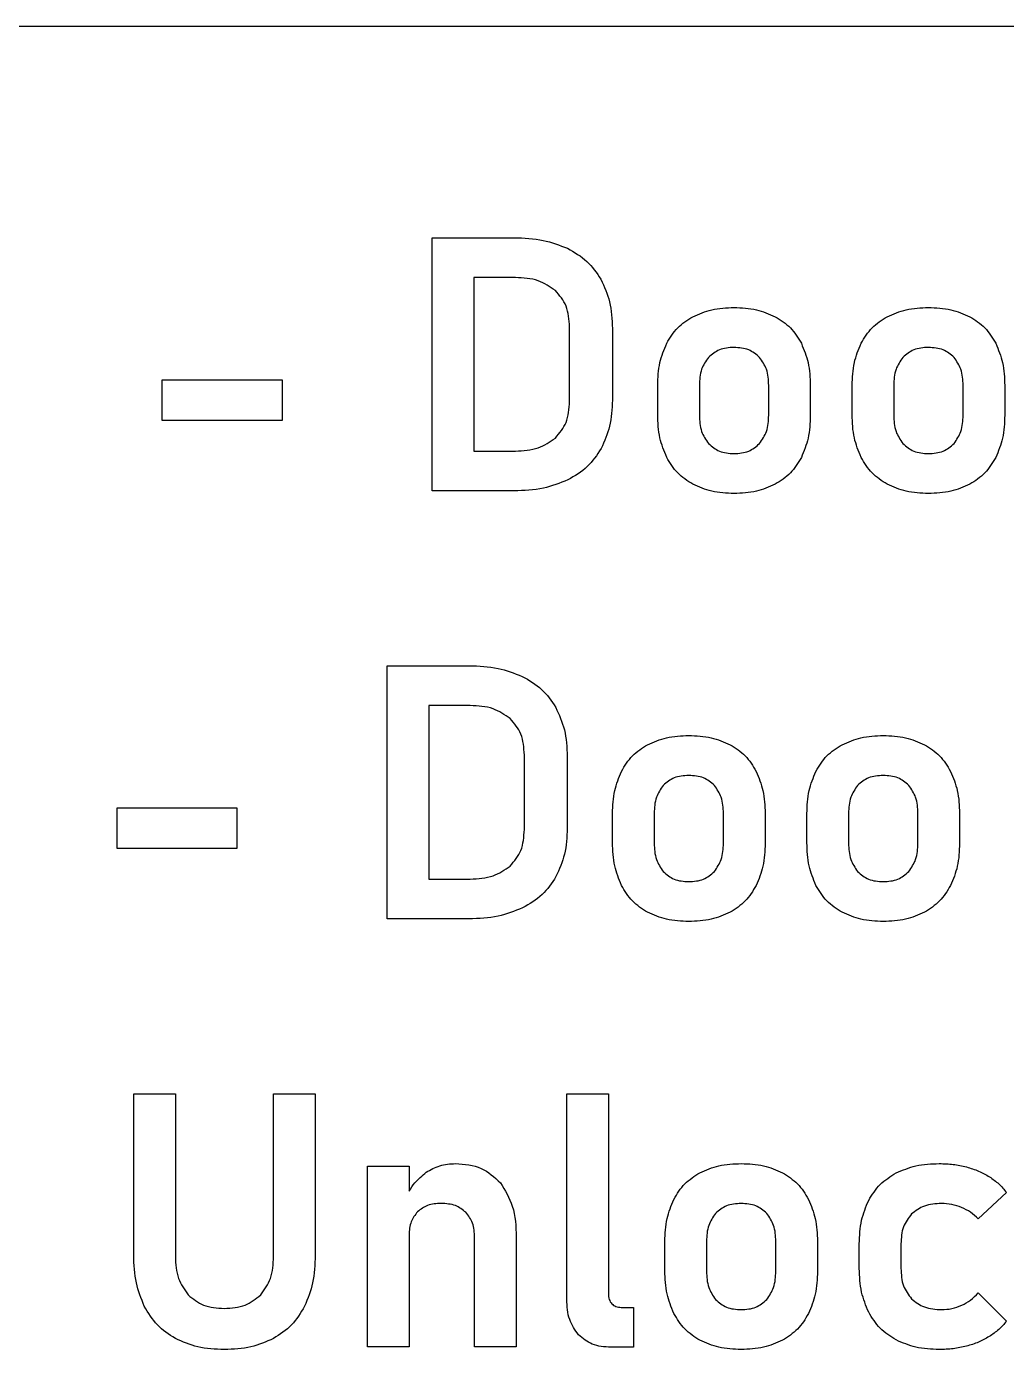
# Model space of a CAD drawing. Extents: x -56 to 56, y -81 to 81.
# Drawn here: x -14.32 to 2.13, y 58.47 to 80.68 of the extents above; entities that cross this region are included whole.
import ezdxf

# ---------------------------------------------------------------- set-up
doc = ezdxf.new("R2010")
doc.units = 0
doc.layers.get('0').update_dxf_attribs({"linetype": 'CONTINUOUS'})

msp = doc.modelspace()

# ---------------------------------------------------------------- linework, layer by layer
at = {"color": 7}
for points in [[(36.000001, 80.677107), (-36.000001, 80.677107)], [(-6.132393, 72.881096), (-7.506189, 72.881096), (-7.506189, 77.131098), (-6.129474, 77.131098)], [(-6.111936, 76.461737), (-6.807604, 76.461737), (-6.807604, 73.550457), (-6.111936, 73.550457)], [(-5.202889, 74.380582), (-5.202889, 75.631611)], [(-4.483838, 75.608229), (-4.483838, 74.403965)], [(-3.723869, 74.158434), (-3.723869, 74.652416)], [(-3.025274, 74.652416), (-3.025274, 74.149665)], [(-1.861934, 74.149665), (-1.861934, 74.652416)], [(-1.163344, 74.652416), (-1.163344, 74.149665)], [(-0.461831, 74.158434), (-0.461831, 74.652416)], [(0.236759, 74.652416), (0.236759, 74.149665)], [(1.400099, 74.149665), (1.400099, 74.652416)], [(2.098694, 74.652416), (2.098694, 74.149665)], [(-6.890907, 65.696435), (-8.264704, 65.696435), (-8.264704, 69.946434), (-6.887979, 69.946434)], [(-6.870441, 69.277073), (-7.566109, 69.277073), (-7.566109, 66.365793), (-6.870441, 66.365793)], [(-5.961399, 67.195919), (-5.961399, 68.44695)], [(-5.242347, 68.423566), (-5.242347, 67.219301)], [(-4.482374, 66.973773), (-4.482374, 67.467755)], [(-3.783788, 67.467755), (-3.783788, 66.965002)], [(-2.620444, 66.965002), (-2.620444, 67.467755)], [(-1.921854, 67.467755), (-1.921854, 66.965002)], [(-1.22034, 66.973773), (-1.22034, 67.467755)], [(-0.52175, 67.467755), (-0.52175, 66.965002)], [(0.641594, 66.965002), (0.641594, 67.467755)], [(1.34018, 67.467755), (1.34018, 66.965002)], [(-12.516165, 60.049253), (-12.516165, 62.76177), (-11.81757, 62.76177), (-11.81757, 60.028792)], [(-10.169015, 60.028792), (-10.169015, 62.76177), (-9.470424, 62.76177), (-9.470424, 60.049253)], [(-5.249653, 59.309741), (-5.249653, 62.76177), (-4.551062, 62.76177), (-4.551062, 59.406199)], [(-7.89494, 60.388318), (-7.89494, 58.511769), (-8.59353, 58.511769), (-8.59353, 61.545813), (-7.89494, 61.545813), (-7.89494, 61.125372)], [(2.127924, 61.104445), (1.654401, 60.660154)], [(-6.097312, 60.35324), (-6.097312, 58.511769), (-6.795902, 58.511769), (-6.795902, 60.350317)], [(-3.604021, 59.789109), (-3.604021, 60.283091)], [(-2.905431, 60.283091), (-2.905431, 59.780341)], [(-1.742086, 59.780341), (-1.742086, 60.283091)], [(-1.043496, 60.283091), (-1.043496, 59.780341)], [(-0.341987, 59.830029), (-0.341987, 60.242169)], [(0.356603, 60.242169), (0.356603, 59.830029)], [(1.654401, 59.417891), (2.127924, 58.944367)], [(-4.337687, 59.175284), (-4.130153, 59.175284), (-4.130153, 58.505924), (-4.51014, 58.505924)]]:
    msp.add_lwpolyline(points, dxfattribs=at)
for points in [[(-12.042642, 74.070745), (-10.019946, 74.070745), (-10.019946, 74.740105), (-12.042642, 74.740105), (-12.042642, 74.070745), (-12.042642, 74.070745)], [(-12.801151, 66.886084), (-10.778456, 66.886084), (-10.778456, 67.555444), (-12.801151, 67.555444), (-12.801151, 66.886084), (-12.801151, 66.886084)]]:
    msp.add_lwpolyline(points, close=True, dxfattribs=at)
for points in [[(-6.129474, 77.131098), (-5.966006, 77.125735), (-5.802538, 77.120401), (-5.644989, 77.086521)], [(-5.644989, 77.086521), (-5.506255, 77.056693), (-5.37211, 77.004744), (-5.237965, 76.952795)], [(-5.237965, 76.952795), (-5.122871, 76.887184), (-5.007777, 76.821573), (-4.913511, 76.733573)], [(-4.913511, 76.733573), (-4.821307, 76.647499), (-4.749029, 76.540003), (-4.676752, 76.432507)], [(-5.72793, 76.40766), (-5.847559, 76.450347), (-5.979748, 76.456042), (-6.111936, 76.461737)], [(-5.441112, 76.245436), (-5.533695, 76.308414), (-5.626279, 76.371392), (-5.72793, 76.40766)], [(-4.676752, 76.432507), (-4.620529, 76.30875), (-4.564306, 76.184993), (-4.532065, 76.055444)], [(-5.262446, 75.98383), (-5.302285, 76.078984), (-5.371698, 76.162212), (-5.441112, 76.245436)], [(-5.202889, 75.631611), (-5.210207, 75.754073), (-5.217525, 75.876535), (-5.262446, 75.98383)], [(-4.532065, 76.055444), (-4.496157, 75.911161), (-4.489998, 75.759695), (-4.483838, 75.608229)], [(-2.818112, 75.920621), (-2.696912, 75.949272), (-2.570258, 75.954129), (-2.443604, 75.958986)], [(-2.443604, 75.958986), (-2.316322, 75.954217), (-2.18904, 75.949447), (-2.06727, 75.920621)], [(0.443926, 75.920621), (0.565127, 75.949272), (0.69178, 75.954129), (0.818434, 75.958986)], [(0.818434, 75.958986), (0.945715, 75.954217), (1.072995, 75.949447), (1.194764, 75.920621)], [(-3.388457, 75.616998), (-3.315539, 75.691228), (-3.225214, 75.748378), (-3.134889, 75.805528)], [(-3.134889, 75.805528), (-3.030754, 75.850249), (-2.926618, 75.894973), (-2.818112, 75.920621)], [(-2.06727, 75.920621), (-1.958889, 75.894967), (-1.854875, 75.850246), (-1.75086, 75.805528)], [(-1.75086, 75.805528), (-1.660936, 75.748327), (-1.571012, 75.691126), (-1.498389, 75.616998)], [(-0.126419, 75.616998), (-0.0535, 75.691228), (0.036824, 75.748378), (0.127149, 75.805528)], [(0.127149, 75.805528), (0.231284, 75.850249), (0.33542, 75.894973), (0.443926, 75.920621)], [(1.194764, 75.920621), (1.303145, 75.894967), (1.407159, 75.850246), (1.511174, 75.805528)], [(1.511174, 75.805528), (1.6011, 75.74833), (1.691026, 75.691129), (1.763649, 75.616998)], [(-3.573332, 75.358313), (-3.517582, 75.450309), (-3.461832, 75.542302), (-3.388457, 75.616998)], [(-1.498389, 75.616998), (-1.425156, 75.542246), (-1.369516, 75.450281), (-1.313877, 75.358313)], [(-0.311298, 75.358313), (-0.255547, 75.450309), (-0.199795, 75.542299), (-0.126419, 75.616998)], [(1.763649, 75.616998), (1.836881, 75.542246), (1.892519, 75.450281), (1.948157, 75.358313)], [(-3.686237, 75.034963), (-3.661069, 75.145495), (-3.6172, 75.251904), (-3.573332, 75.358313)], [(-2.443604, 75.289626), (-2.529209, 75.284489), (-2.614813, 75.279325), (-2.689867, 75.247973)], [(-2.197346, 75.247973), (-2.272399, 75.279325), (-2.358002, 75.284475), (-2.443604, 75.289626)], [(-1.313877, 75.358313), (-1.27001, 75.251904), (-1.226144, 75.145492), (-1.200976, 75.03496)], [(-0.424199, 75.034963), (-0.399031, 75.145495), (-0.355165, 75.251904), (-0.311298, 75.358313)], [(0.818434, 75.289626), (0.73283, 75.284489), (0.647225, 75.279325), (0.572171, 75.247973)], [(1.064692, 75.247973), (0.989639, 75.279325), (0.904037, 75.284475), (0.818434, 75.289626)], [(1.948157, 75.358313), (1.992025, 75.251904), (2.035894, 75.145495), (2.061062, 75.03496)], [(-2.873282, 75.123016), (-2.917536, 75.058158), (-2.96179, 74.993304), (-2.98728, 74.92206)], [(-2.689867, 75.247973), (-2.756559, 75.220117), (-2.814921, 75.171564), (-2.873282, 75.123016)], [(-2.013931, 75.123016), (-2.072293, 75.171564), (-2.130654, 75.220112), (-2.197346, 75.247973)], [(-1.899934, 74.92206), (-1.925424, 74.993304), (-1.969677, 75.058158), (-2.013931, 75.123016)], [(0.388756, 75.123016), (0.344502, 75.058158), (0.300249, 74.993304), (0.274759, 74.92206)], [(0.572171, 75.247973), (0.505479, 75.220117), (0.447118, 75.171564), (0.388756, 75.123016)], [(1.248107, 75.123016), (1.189746, 75.171564), (1.131384, 75.220112), (1.064692, 75.247973)], [(1.3621, 74.92206), (1.336611, 74.993301), (1.292359, 75.058158), (1.248107, 75.123016)], [(-3.723869, 74.652416), (-3.719176, 74.781663), (-3.714482, 74.910909), (-3.686237, 75.034963)], [(-2.98728, 74.92206), (-3.017322, 74.838093), (-3.021298, 74.745256), (-3.025274, 74.652416)], [(-1.861934, 74.652416), (-1.865912, 74.745256), (-1.86989, 74.838093), (-1.899934, 74.92206)], [(-1.200976, 75.03496), (-1.17273, 74.910909), (-1.168037, 74.781663), (-1.163344, 74.652416)], [(-0.461831, 74.652416), (-0.457138, 74.781663), (-0.452445, 74.910909), (-0.424199, 75.034963)], [(0.274759, 74.92206), (0.244715, 74.838093), (0.240737, 74.745256), (0.236759, 74.652416)], [(1.400099, 74.652416), (1.396121, 74.745256), (1.392143, 74.838093), (1.3621, 74.92206)], [(2.061062, 75.03496), (2.089309, 74.910909), (2.094001, 74.781663), (2.098694, 74.652416)], [(-4.483838, 74.403965), (-4.490044, 74.255549), (-4.496253, 74.107132), (-4.530973, 73.965521)], [(-5.262446, 74.030189), (-5.217808, 74.136988), (-5.210349, 74.258784), (-5.202889, 74.380582)], [(-5.441112, 73.768219), (-5.371692, 73.851562), (-5.302272, 73.934906), (-5.262446, 74.030189)], [(-4.530973, 73.965521), (-4.562466, 73.837076), (-4.617418, 73.714228), (-4.67237, 73.591379)], [(-3.686237, 73.770776), (-3.714577, 73.896552), (-3.719223, 74.027494), (-3.723869, 74.158434)], [(-3.025274, 74.149665), (-3.021207, 74.056639), (-3.01714, 73.963613), (-2.987275, 73.879291)], [(-1.899934, 73.879291), (-1.870069, 73.96361), (-1.866002, 74.056639), (-1.861934, 74.149665)], [(-1.163344, 74.149665), (-1.167983, 74.019682), (-1.172621, 73.889699), (-1.200976, 73.764929)], [(-0.424199, 73.770776), (-0.452538, 73.896552), (-0.457184, 74.027494), (-0.461831, 74.158434)], [(0.236759, 74.149665), (0.240827, 74.056639), (0.244894, 73.96361), (0.274759, 73.879291)], [(1.362105, 73.879291), (1.391969, 73.96361), (1.396034, 74.056639), (1.400099, 74.149665)], [(2.098694, 74.149665), (2.094056, 74.019682), (2.089418, 73.889699), (2.061062, 73.764929)], [(-5.72793, 73.604897), (-5.626198, 73.641409), (-5.533655, 73.704813), (-5.441112, 73.768219)], [(-3.573332, 73.443768), (-3.617198, 73.551414), (-3.661065, 73.659056), (-3.686237, 73.770776)], [(-2.987275, 73.879291), (-2.961796, 73.807352), (-2.917539, 73.741747), (-2.873282, 73.676144)], [(-2.013931, 73.676144), (-1.969672, 73.741747), (-1.925414, 73.80735), (-1.899934, 73.879291)], [(-1.200976, 73.764929), (-1.226149, 73.654162), (-1.270013, 73.547505), (-1.313877, 73.440844)], [(-0.311298, 73.443768), (-0.355163, 73.551414), (-0.399027, 73.659059), (-0.424199, 73.770776)], [(0.274759, 73.879291), (0.300239, 73.80735), (0.344497, 73.741747), (0.388756, 73.676144)], [(1.248107, 73.676144), (1.292366, 73.741747), (1.336625, 73.80735), (1.362105, 73.879291)], [(2.061062, 73.764929), (2.035889, 73.654162), (1.992023, 73.547505), (1.948157, 73.440844)], [(-6.111936, 73.550457), (-5.979705, 73.556214), (-5.847473, 73.562), (-5.72793, 73.604897)], [(-4.67237, 73.591379), (-4.743782, 73.483491), (-4.815194, 73.375603), (-4.906573, 73.288851)], [(-2.873282, 73.676144), (-2.815016, 73.626741), (-2.756749, 73.577336), (-2.689867, 73.548995)], [(-2.689867, 73.548995), (-2.614981, 73.517265), (-2.529292, 73.511939), (-2.443604, 73.506614)], [(-2.443604, 73.506614), (-2.357918, 73.511948), (-2.272231, 73.517253), (-2.197346, 73.548995)], [(-2.197346, 73.548995), (-2.130464, 73.577336), (-2.072197, 73.626741), (-2.013931, 73.676144)], [(0.388756, 73.676144), (0.447024, 73.626741), (0.505292, 73.577336), (0.572176, 73.548995)], [(0.572176, 73.548995), (0.647061, 73.517265), (0.732748, 73.511939), (0.818434, 73.506614)], [(0.818434, 73.506614), (0.904122, 73.511948), (0.989811, 73.517253), (1.064697, 73.548995)], [(1.064697, 73.548995), (1.131578, 73.577336), (1.189842, 73.626741), (1.248107, 73.676144)], [(-3.388457, 73.182529), (-3.461982, 73.258038), (-3.517657, 73.350903), (-3.573332, 73.443768)], [(-1.313877, 73.440844), (-1.369546, 73.348806), (-1.425215, 73.256765), (-1.498394, 73.181798)], [(-0.126419, 73.182529), (-0.199945, 73.258038), (-0.255621, 73.350903), (-0.311298, 73.443768)], [(1.948157, 73.440844), (1.892489, 73.348806), (1.836822, 73.256765), (1.763644, 73.181798)], [(-4.906573, 73.288851), (-5.000903, 73.199299), (-5.116511, 73.132271), (-5.232119, 73.065243)], [(-3.134889, 72.99217), (-3.225252, 73.049944), (-3.315615, 73.107718), (-3.388457, 73.182529)], [(-1.498394, 73.181798), (-1.571044, 73.107371), (-1.660952, 73.049769), (-1.75086, 72.99217)], [(0.127149, 72.99217), (0.036787, 73.049944), (-0.053576, 73.107718), (-0.126419, 73.182529)], [(1.763644, 73.181798), (1.690993, 73.107371), (1.601083, 73.049769), (1.511174, 72.99217)], [(-5.642795, 72.927132), (-5.801832, 72.892168), (-5.967112, 72.886633), (-6.132393, 72.881096)], [(-5.232119, 73.065243), (-5.367395, 73.011593), (-5.502672, 72.95794), (-5.642795, 72.927132)], [(-2.818107, 72.875982), (-2.92667, 72.901862), (-3.03078, 72.947023), (-3.134889, 72.99217)], [(-2.443604, 72.837253), (-2.570287, 72.842164), (-2.696969, 72.847103), (-2.818107, 72.875982)], [(-2.067275, 72.875982), (-2.188981, 72.846911), (-2.316293, 72.842082), (-2.443604, 72.837253)], [(-1.75086, 72.99217), (-1.854849, 72.947026), (-1.958837, 72.901882), (-2.067275, 72.875982)], [(0.443926, 72.875982), (0.335365, 72.901873), (0.231257, 72.947023), (0.127149, 72.99217)], [(0.818434, 72.837253), (0.69175, 72.842169), (0.565065, 72.847088), (0.443926, 72.875982)], [(1.194764, 72.875982), (1.073057, 72.846911), (0.945746, 72.842082), (0.818434, 72.837253)], [(1.511174, 72.99217), (1.407187, 72.947026), (1.3032, 72.901882), (1.194764, 72.875982)], [(-6.887979, 69.946434), (-6.724513, 69.941072), (-6.561046, 69.935738), (-6.403498, 69.90186)], [(-6.403498, 69.90186), (-6.264764, 69.872032), (-6.13062, 69.820083), (-5.996475, 69.768134)], [(-5.996475, 69.768134), (-5.881383, 69.70252), (-5.766291, 69.636909), (-5.672025, 69.54891)], [(-5.672025, 69.54891), (-5.579821, 69.462835), (-5.507544, 69.355339), (-5.435266, 69.247844)], [(-6.486439, 69.223), (-6.606067, 69.265683), (-6.738254, 69.271378), (-6.870441, 69.277073)], [(-6.199622, 69.060773), (-6.292205, 69.12375), (-6.384788, 69.186728), (-6.486439, 69.223)], [(-5.435266, 69.247844), (-5.379041, 69.124086), (-5.322816, 69.000329), (-5.290575, 68.870781)], [(-6.020956, 68.799167), (-6.060794, 68.894321), (-6.130208, 68.977548), (-6.199622, 69.060773)], [(-5.290575, 68.870781), (-5.254666, 68.726497), (-5.248507, 68.575031), (-5.242347, 68.423566)], [(-5.961399, 68.44695), (-5.968717, 68.56941), (-5.976035, 68.691871), (-6.020956, 68.799167)], [(-3.893394, 68.620867), (-3.78926, 68.665588), (-3.685126, 68.710309), (-3.576622, 68.735957)], [(-3.576622, 68.735957), (-3.455421, 68.764609), (-3.328768, 68.769466), (-3.202114, 68.774323)], [(-3.202114, 68.774323), (-3.074832, 68.769553), (-2.947549, 68.764784), (-2.82578, 68.735957)], [(-2.82578, 68.735957), (-2.717398, 68.710303), (-2.613384, 68.665582), (-2.50937, 68.620867)], [(-0.631361, 68.620867), (-0.527224, 68.665588), (-0.423087, 68.710309), (-0.314579, 68.735957)], [(-0.314579, 68.735957), (-0.193381, 68.764609), (-0.066731, 68.769466), (0.059919, 68.774323)], [(0.059919, 68.774323), (0.187203, 68.769553), (0.314487, 68.764784), (0.436259, 68.735957)], [(0.436259, 68.735957), (0.54464, 68.710303), (0.648654, 68.665582), (0.752669, 68.620867)], [(-4.331846, 68.173652), (-4.276095, 68.265645), (-4.220343, 68.357638), (-4.146967, 68.432334)], [(-4.146967, 68.432334), (-4.074047, 68.506567), (-3.98372, 68.563717), (-3.893394, 68.620867)], [(-2.50937, 68.620867), (-2.419445, 68.563666), (-2.329521, 68.506466), (-2.256899, 68.432337)], [(-2.256899, 68.432337), (-2.183665, 68.357585), (-2.128026, 68.265617), (-2.072387, 68.173652)], [(-1.069808, 68.173652), (-1.014058, 68.265645), (-0.958308, 68.357638), (-0.884933, 68.432334)], [(-0.884933, 68.432334), (-0.812014, 68.506567), (-0.721687, 68.563717), (-0.631361, 68.620867)], [(0.752669, 68.620867), (0.842591, 68.563666), (0.932513, 68.506463), (1.005135, 68.432337)], [(1.005135, 68.432337), (1.078369, 68.357582), (1.13401, 68.265617), (1.189652, 68.173652)], [(-4.444742, 67.850299), (-4.419576, 67.960831), (-4.37571, 68.06724), (-4.331846, 68.173652)], [(-3.448372, 68.063312), (-3.515066, 68.035456), (-3.573429, 67.986903), (-3.631792, 67.938352)], [(-3.202114, 68.104962), (-3.287716, 68.099797), (-3.373319, 68.094661), (-3.448372, 68.063312)], [(-2.955856, 68.063309), (-3.030909, 68.094661), (-3.116511, 68.099812), (-3.202114, 68.104962)], [(-2.772436, 67.938352), (-2.830799, 67.9869), (-2.889162, 68.035451), (-2.955856, 68.063309)], [(-2.072387, 68.173652), (-2.02852, 68.06724), (-1.984653, 67.960831), (-1.959486, 67.850299)], [(-1.182708, 67.850299), (-1.157541, 67.960831), (-1.113674, 68.06724), (-1.069808, 68.173652)], [(-0.186338, 68.063312), (-0.253032, 68.035456), (-0.311395, 67.986903), (-0.369758, 67.938352)], [(0.059919, 68.104962), (-0.025683, 68.099797), (-0.111286, 68.094661), (-0.186338, 68.063312)], [(0.306177, 68.063309), (0.231124, 68.094661), (0.145522, 68.099812), (0.059919, 68.104962)], [(0.489597, 67.938352), (0.431234, 67.9869), (0.372871, 68.035451), (0.306177, 68.063309)], [(1.189652, 68.173652), (1.233516, 68.06724), (1.277381, 67.960831), (1.302548, 67.850299)], [(-4.482374, 67.467755), (-4.47768, 67.596999), (-4.472987, 67.726245), (-4.444742, 67.850299)], [(-3.631792, 67.938352), (-3.676045, 67.873498), (-3.720299, 67.80864), (-3.745789, 67.737399)], [(-2.658443, 67.737399), (-2.683932, 67.80864), (-2.728184, 67.873498), (-2.772436, 67.938352)], [(-1.959486, 67.850299), (-1.93124, 67.726245), (-1.926547, 67.596999), (-1.921854, 67.467755)], [(-1.22034, 67.467755), (-1.215648, 67.596999), (-1.210955, 67.726245), (-1.182708, 67.850299)], [(-0.369758, 67.938352), (-0.414012, 67.873498), (-0.458266, 67.80864), (-0.483756, 67.737399)], [(0.603595, 67.737399), (0.578105, 67.80864), (0.533851, 67.873498), (0.489597, 67.938352)], [(1.302548, 67.850299), (1.330793, 67.726245), (1.335486, 67.596999), (1.34018, 67.467755)], [(-3.745789, 67.737399), (-3.775833, 67.653429), (-3.779811, 67.560592), (-3.783788, 67.467755)], [(-2.620444, 67.467755), (-2.624422, 67.560592), (-2.6284, 67.653432), (-2.658443, 67.737399)], [(-0.483756, 67.737399), (-0.513799, 67.653432), (-0.517774, 67.560592), (-0.52175, 67.467755)], [(0.641594, 67.467755), (0.637616, 67.560592), (0.633639, 67.653432), (0.603595, 67.737399)], [(-6.020956, 66.845526), (-5.976317, 66.952324), (-5.968858, 67.074123), (-5.961399, 67.195919)], [(-5.242347, 67.219301), (-5.248551, 67.070886), (-5.254757, 66.922468), (-5.289478, 66.780857)], [(-4.444742, 66.586113), (-4.473081, 66.711891), (-4.477727, 66.84283), (-4.482374, 66.973773)], [(-3.783788, 66.965002), (-3.779722, 66.871976), (-3.775655, 66.778949), (-3.745789, 66.69463)], [(-2.658443, 66.69463), (-2.628579, 66.778949), (-2.624512, 66.871976), (-2.620444, 66.965002)], [(-1.921854, 66.965002), (-1.926495, 66.835021), (-1.931136, 66.705038), (-1.959491, 66.580268)], [(-1.182708, 66.586113), (-1.211048, 66.711891), (-1.215694, 66.84283), (-1.22034, 66.973773)], [(-0.52175, 66.965002), (-0.517682, 66.871976), (-0.513615, 66.778949), (-0.483751, 66.69463)], [(0.603595, 66.69463), (0.63346, 66.778949), (0.637527, 66.871976), (0.641594, 66.965002)], [(1.34018, 66.965002), (1.335541, 66.835021), (1.330902, 66.705038), (1.302548, 66.580268)], [(-6.199622, 66.583556), (-6.130202, 66.666899), (-6.060781, 66.750245), (-6.020956, 66.845526)], [(-5.289478, 66.780857), (-5.320971, 66.652412), (-5.375925, 66.529564), (-5.430879, 66.406715)], [(-3.745789, 66.69463), (-3.72031, 66.622689), (-3.676051, 66.557086), (-3.631792, 66.491484)], [(-2.772436, 66.491484), (-2.728179, 66.557086), (-2.683923, 66.622689), (-2.658443, 66.69463)], [(-0.483751, 66.69463), (-0.458272, 66.622689), (-0.414015, 66.557086), (-0.369758, 66.491484)], [(0.489597, 66.491484), (0.533856, 66.557086), (0.578115, 66.622689), (0.603595, 66.69463)], [(-6.870441, 66.365793), (-6.738211, 66.37155), (-6.605981, 66.377336), (-6.486439, 66.420234)], [(-6.486439, 66.420234), (-6.384708, 66.456745), (-6.292165, 66.520152), (-6.199622, 66.583556)], [(-5.430879, 66.406715), (-5.502291, 66.298827), (-5.573703, 66.190939), (-5.665083, 66.10419)], [(-4.331846, 66.259105), (-4.375709, 66.36675), (-4.419571, 66.474395), (-4.444742, 66.586113)], [(-3.631792, 66.491484), (-3.573524, 66.442078), (-3.515256, 66.392675), (-3.448372, 66.364334)], [(-2.955856, 66.364334), (-2.888972, 66.392675), (-2.830704, 66.442078), (-2.772436, 66.491484)], [(-1.959491, 66.580268), (-1.984663, 66.469501), (-2.028525, 66.362841), (-2.072387, 66.256184)], [(-1.069808, 66.259105), (-1.113672, 66.36675), (-1.157537, 66.474395), (-1.182708, 66.586113)], [(-0.369758, 66.491484), (-0.31149, 66.442078), (-0.253222, 66.392675), (-0.186338, 66.364334)], [(0.306182, 66.364334), (0.373065, 66.392675), (0.431331, 66.442078), (0.489597, 66.491484)], [(1.302548, 66.580268), (1.277376, 66.469501), (1.233514, 66.362841), (1.189652, 66.256184)], [(-4.146967, 65.997866), (-4.220493, 66.073374), (-4.27617, 66.166239), (-4.331846, 66.259105)], [(-3.448372, 66.364334), (-3.373486, 66.332604), (-3.2878, 66.327275), (-3.202114, 66.32195)], [(-3.202114, 66.32195), (-3.116428, 66.327284), (-3.030741, 66.33259), (-2.955856, 66.364334)], [(-2.072387, 66.256184), (-2.128054, 66.164142), (-2.183721, 66.072101), (-2.256899, 65.997135)], [(-0.884928, 65.997866), (-0.958454, 66.073374), (-1.014131, 66.166239), (-1.069808, 66.259105)], [(-0.186338, 66.364334), (-0.111453, 66.332604), (-0.025767, 66.327275), (0.059919, 66.32195)], [(0.059919, 66.32195), (0.145608, 66.327284), (0.231296, 66.33259), (0.306182, 66.364334)], [(1.189652, 66.256184), (1.133982, 66.164142), (1.078313, 66.072101), (1.005135, 65.997135)], [(-5.665083, 66.10419), (-5.759413, 66.014638), (-5.875021, 65.94761), (-5.990629, 65.880582)], [(-3.893394, 65.807507), (-3.983758, 65.86528), (-4.074122, 65.923057), (-4.146967, 65.997866)], [(-2.256899, 65.997135), (-2.32955, 65.922707), (-2.41946, 65.865108), (-2.50937, 65.807507)], [(-0.631361, 65.807507), (-0.721723, 65.865283), (-0.812085, 65.923057), (-0.884928, 65.997866)], [(1.005135, 65.997135), (0.932485, 65.922707), (0.842576, 65.865108), (0.752669, 65.807507)], [(-6.40131, 65.742471), (-6.560346, 65.707507), (-6.725626, 65.70197), (-6.890907, 65.696435)], [(-5.990629, 65.880582), (-6.125907, 65.826929), (-6.261184, 65.773276), (-6.40131, 65.742471)], [(-3.576622, 65.691319), (-3.685182, 65.717198), (-3.789288, 65.76236), (-3.893394, 65.807507)], [(-2.50937, 65.807507), (-2.613356, 65.762362), (-2.717343, 65.717218), (-2.82578, 65.691319)], [(-0.314588, 65.691319), (-0.423148, 65.717198), (-0.527255, 65.76236), (-0.631361, 65.807507)], [(0.752669, 65.807507), (0.648682, 65.762362), (0.544695, 65.717218), (0.436259, 65.691319)], [(-3.202114, 65.652589), (-3.328798, 65.6575), (-3.455483, 65.662439), (-3.576622, 65.691319)], [(-2.82578, 65.691319), (-2.947487, 65.662247), (-3.074801, 65.657418), (-3.202114, 65.652589)], [(0.059919, 65.652589), (-0.066765, 65.6575), (-0.193449, 65.662439), (-0.314588, 65.691319)], [(0.436259, 65.691319), (0.314549, 65.662247), (0.187234, 65.657418), (0.059919, 65.652589)], [(-7.607026, 61.44351), (-7.533235, 61.486128), (-7.459445, 61.52875), (-7.380128, 61.553122)], [(-7.380128, 61.553122), (-7.296643, 61.578776), (-7.207036, 61.584218), (-7.117429, 61.589659)], [(-7.117429, 61.589659), (-6.966168, 61.578765), (-6.814906, 61.567871), (-6.684828, 61.508912)], [(-3.015041, 61.436203), (-2.910907, 61.480924), (-2.806773, 61.525645), (-2.698269, 61.551294)], [(-2.698269, 61.551294), (-2.577068, 61.579945), (-2.450414, 61.584802), (-2.323761, 61.589659)], [(-2.323761, 61.589659), (-2.196479, 61.584889), (-2.069196, 61.58012), (-1.947426, 61.551294)], [(-1.947426, 61.551294), (-1.839045, 61.52564), (-1.735031, 61.480919), (-1.631016, 61.436203)], [(0.274759, 61.431818), (0.383874, 61.477814), (0.492989, 61.523811), (0.606518, 61.550201)], [(0.606518, 61.550201), (0.733862, 61.579801), (0.866759, 61.584728), (0.999656, 61.589659)], [(0.999656, 61.589659), (1.078537, 61.587401), (1.157418, 61.585341), (1.235318, 61.575407)], [(1.235318, 61.575407), (1.309844, 61.565896), (1.383472, 61.549273), (1.4571, 61.532658)], [(1.4571, 61.532661), (1.526171, 61.511974), (1.595242, 61.491299), (1.660981, 61.462873)], [(-7.798848, 61.263749), (-7.742868, 61.330274), (-7.674947, 61.386893), (-7.607026, 61.44351)], [(-6.684828, 61.508912), (-6.565835, 61.454977), (-6.464568, 61.360825), (-6.363301, 61.26667)], [(-3.268609, 61.24767), (-3.19569, 61.321901), (-3.105366, 61.379053), (-3.015041, 61.436203)], [(-1.631016, 61.436203), (-1.541093, 61.379), (-1.451168, 61.321799), (-1.378545, 61.24767)], [(0.009499, 61.237807), (0.085929, 61.314433), (0.180344, 61.373127), (0.274759, 61.431818)], [(1.660981, 61.462873), (1.72365, 61.43578), (1.783291, 61.401645), (1.842933, 61.36751)], [(1.842933, 61.36751), (1.8973, 61.329856), (1.951668, 61.292202), (1.999674, 61.24767)], [(-7.89494, 61.125372), (-7.86595, 61.174022), (-7.834872, 61.220936), (-7.798848, 61.263749)], [(-6.363301, 61.26667), (-6.285897, 61.14009), (-6.208494, 61.013511), (-6.163812, 60.876819)], [(-3.453488, 60.988988), (-3.397737, 61.080982), (-3.341985, 61.172975), (-3.268609, 61.24767)], [(-1.378545, 61.24767), (-1.305313, 61.172918), (-1.249673, 61.080953), (-1.194033, 60.988988)], [(-0.184145, 60.971451), (-0.125616, 61.066238), (-0.067087, 61.161025), (0.009499, 61.237807)], [(1.999674, 61.24767), (2.046451, 61.204282), (2.087187, 61.154362), (2.127924, 61.104445)], [(-7.585106, 60.885591), (-7.645809, 60.862336), (-7.700222, 60.821896), (-7.754636, 60.781456)], [(-7.357116, 60.920298), (-7.435929, 60.916432), (-7.514743, 60.912537), (-7.585106, 60.885591)], [(-7.118892, 60.883031), (-7.192157, 60.911798), (-7.274636, 60.916048), (-7.357116, 60.920298)], [(-6.942053, 60.771229), (-6.998687, 60.814648), (-7.055321, 60.858068), (-7.118892, 60.883031)], [(-6.163812, 60.876819), (-6.10996, 60.712083), (-6.103636, 60.532663), (-6.097312, 60.35324)], [(-3.566389, 60.665635), (-3.54122, 60.776167), (-3.497355, 60.882579), (-3.453488, 60.988988)], [(-2.570019, 60.878645), (-2.636711, 60.85079), (-2.695072, 60.802239), (-2.753434, 60.753688)], [(-2.323761, 60.920298), (-2.409364, 60.915162), (-2.494966, 60.909997), (-2.570019, 60.878645)], [(-2.077503, 60.878645), (-2.152556, 60.909997), (-2.238158, 60.915148), (-2.323761, 60.920298)], [(-1.894083, 60.753688), (-1.952446, 60.802239), (-2.010809, 60.850787), (-2.077503, 60.878645)], [(-1.194033, 60.988988), (-1.150165, 60.882579), (-1.106296, 60.776167), (-1.081128, 60.665635)], [(-0.302524, 60.637867), (-0.276133, 60.751987), (-0.230139, 60.86172), (-0.184145, 60.971451)], [(0.749741, 60.876088), (0.672755, 60.846475), (0.603828, 60.794966), (0.534902, 60.743458)], [(1.037655, 60.920298), (0.938108, 60.915275), (0.83856, 60.910251), (0.749741, 60.876088)], [(1.209378, 60.903489), (1.153266, 60.914722), (1.095461, 60.917516), (1.037655, 60.92031)], [(1.373797, 60.85307), (1.319551, 60.872685), (1.265306, 60.892285), (1.209378, 60.903489)], [(-7.754636, 60.781456), (-7.795503, 60.727718), (-7.83637, 60.673978), (-7.859864, 60.613751)], [(-6.832437, 60.591464), (-6.856917, 60.655771), (-6.899485, 60.7135), (-6.942053, 60.771229)], [(-3.604021, 60.283091), (-3.599328, 60.412335), (-3.594634, 60.541581), (-3.566389, 60.665635)], [(-2.753434, 60.753688), (-2.797688, 60.688834), (-2.841941, 60.623976), (-2.867431, 60.552735)], [(-1.780081, 60.552735), (-1.805571, 60.623976), (-1.849827, 60.688834), (-1.894083, 60.753688)], [(-1.081128, 60.665635), (-1.052881, 60.541581), (-1.048189, 60.412338), (-1.043496, 60.283091)], [(-0.341987, 60.242169), (-0.33708, 60.375914), (-0.332173, 60.509659), (-0.302524, 60.637867)], [(0.534902, 60.743458), (0.482969, 60.674951), (0.431036, 60.606442), (0.401178, 60.529717)], [(1.524334, 60.771229), (1.477531, 60.803416), (1.425664, 60.828243), (1.373797, 60.85307)], [(1.654401, 60.660154), (1.612727, 60.699626), (1.571053, 60.739095), (1.524334, 60.771229)], [(-7.859864, 60.613751), (-7.886938, 60.54435), (-7.890938, 60.466333), (-7.89494, 60.388318)], [(-6.795902, 60.350317), (-6.799991, 60.433643), (-6.804078, 60.516969), (-6.832437, 60.591464)], [(-2.867431, 60.552735), (-2.897475, 60.468768), (-2.901453, 60.375928), (-2.905431, 60.283091)], [(-1.742086, 60.283091), (-1.746061, 60.375931), (-1.750037, 60.468768), (-1.780081, 60.552735)], [(0.401178, 60.529717), (0.366718, 60.441164), (0.36166, 60.341667), (0.356603, 60.242169)], [(-12.47159, 59.585596), (-12.505175, 59.736105), (-12.51067, 59.892679), (-12.516165, 60.049253)], [(-11.81757, 60.028792), (-11.81175, 59.901787), (-11.805931, 59.774778), (-11.763858, 59.660501)], [(-10.223088, 59.660501), (-10.1808, 59.774693), (-10.174908, 59.901741), (-10.169015, 60.028792)], [(-9.470424, 60.049253), (-9.475919, 59.892679), (-9.481414, 59.736105), (-9.514999, 59.585596)], [(-3.566389, 59.401449), (-3.594728, 59.527227), (-3.599374, 59.658169), (-3.604021, 59.789109)], [(-2.905431, 59.780341), (-2.901364, 59.687312), (-2.897297, 59.594286), (-2.867431, 59.509963)], [(-1.78009, 59.509963), (-1.750225, 59.594286), (-1.746156, 59.687312), (-1.742086, 59.780341)], [(-1.043496, 59.780341), (-1.048136, 59.650358), (-1.052777, 59.520372), (-1.081133, 59.395601)], [(-0.302524, 59.43141), (-0.332159, 59.560625), (-0.337073, 59.695327), (-0.341987, 59.830029)], [(0.356603, 59.830029), (0.361613, 59.728756), (0.366624, 59.627486), (0.401178, 59.537)], [(-12.337861, 59.194284), (-12.389817, 59.323129), (-12.441773, 59.451972), (-12.47159, 59.585596)], [(-11.763858, 59.660501), (-11.727852, 59.562699), (-11.665294, 59.474217), (-11.602735, 59.385738)], [(-10.385317, 59.385738), (-10.322327, 59.474178), (-10.259337, 59.562615), (-10.223088, 59.660501)], [(-9.514999, 59.585596), (-9.544816, 59.451972), (-9.596772, 59.323129), (-9.648728, 59.194284)], [(0.401178, 59.537), (0.431041, 59.458799), (0.482971, 59.388653), (0.534902, 59.318509)], [(-11.602735, 59.385738), (-11.520076, 59.319311), (-11.437417, 59.252884), (-11.343689, 59.214745)], [(-10.64619, 59.214745), (-10.551903, 59.25289), (-10.46861, 59.319314), (-10.385317, 59.385738)], [(-5.201058, 58.969945), (-5.239301, 59.075612), (-5.244477, 59.192678), (-5.249653, 59.309741)], [(-4.551062, 59.406199), (-4.549651, 59.372338), (-4.548215, 59.338479), (-4.537177, 59.307915)], [(-4.537177, 59.307915), (-4.527861, 59.28212), (-4.511692, 59.258659), (-4.495525, 59.235206)], [(-3.453488, 59.074444), (-3.497353, 59.182086), (-3.541217, 59.289731), (-3.566389, 59.401449)], [(-2.867431, 59.509963), (-2.841952, 59.438022), (-2.797693, 59.372419), (-2.753434, 59.306817)], [(-2.753434, 59.306817), (-2.695168, 59.257411), (-2.636902, 59.208005), (-2.570019, 59.179667)], [(-2.077503, 59.179667), (-2.010619, 59.208008), (-1.952351, 59.257414), (-1.894083, 59.306817)], [(-1.894083, 59.306817), (-1.849826, 59.372419), (-1.80557, 59.438025), (-1.78009, 59.509963)], [(-1.081133, 59.395601), (-1.106306, 59.284835), (-1.15017, 59.178177), (-1.194033, 59.07152)], [(-0.184145, 59.094905), (-0.230139, 59.205621), (-0.276134, 59.316339), (-0.302524, 59.43141)], [(0.534902, 59.318509), (0.603696, 59.265717), (0.672491, 59.212924), (0.749741, 59.182588)], [(1.37672, 59.210359), (1.428526, 59.237339), (1.480332, 59.264295), (1.526523, 59.298779)], [(1.526523, 59.298779), (1.572928, 59.333425), (1.613664, 59.375659), (1.654401, 59.417891)], [(-12.118635, 58.881525), (-12.206, 58.972005), (-12.27193, 59.083145), (-12.337861, 59.194284)], [(-11.343689, 59.214745), (-11.237362, 59.171477), (-11.116789, 59.164611), (-10.996217, 59.157747)], [(-10.996217, 59.157747), (-10.874804, 59.164549), (-10.753391, 59.171378), (-10.64619, 59.214745)], [(-9.648728, 59.194284), (-9.714768, 59.083116), (-9.780808, 58.971946), (-9.868317, 58.881525)], [(-4.495525, 59.235206), (-4.474096, 59.217736), (-4.452665, 59.200289), (-4.428296, 59.190265)], [(-4.428296, 59.190265), (-4.400621, 59.178891), (-4.369154, 59.177085), (-4.337687, 59.175279)], [(-2.570019, 59.179667), (-2.495134, 59.147934), (-2.409447, 59.142609), (-2.323761, 59.137286)], [(-2.323761, 59.137286), (-2.238074, 59.14262), (-2.152388, 59.147926), (-2.077503, 59.179667)], [(0.009499, 58.825625), (-0.067183, 58.903434), (-0.125664, 58.999169), (-0.184145, 59.094905)], [(0.749741, 59.182588), (0.838304, 59.14781), (0.937979, 59.142547), (1.037655, 59.137286)], [(1.037655, 59.137286), (1.096291, 59.140306), (1.154927, 59.143297), (1.211572, 59.155546)], [(1.211572, 59.155546), (1.267936, 59.167738), (1.322328, 59.18904), (1.37672, 59.210353)], [(-11.81757, 58.653535), (-11.92491, 58.722798), (-12.032251, 58.792063), (-12.118635, 58.881525)], [(-9.868317, 58.881525), (-9.954995, 58.791959), (-10.062737, 58.722747), (-10.170479, 58.653535)], [(-5.055275, 58.71638), (-5.111873, 58.798142), (-5.16847, 58.879908), (-5.201058, 58.969945)], [(-3.268609, 58.813199), (-3.342135, 58.88871), (-3.397812, 58.981576), (-3.453488, 59.074444)], [(-1.194033, 59.07152), (-1.249701, 58.979479), (-1.305368, 58.887438), (-1.378545, 58.812471)], [(2.127924, 58.944367), (2.086345, 58.895371), (2.044765, 58.846374), (1.99749, 58.803702)], [(-11.44124, 58.514326), (-11.57027, 58.545348), (-11.69392, 58.599441), (-11.81757, 58.653535)], [(-10.170479, 58.653535), (-10.294748, 58.599441), (-10.419017, 58.54535), (-10.548639, 58.514326)], [(-4.821801, 58.558539), (-4.906604, 58.593723), (-4.980939, 58.65505), (-5.055275, 58.71638)], [(-3.015041, 58.622843), (-3.105403, 58.680617), (-3.195766, 58.73839), (-3.268609, 58.813199)], [(-1.378545, 58.812471), (-1.451197, 58.738043), (-1.541107, 58.680442), (-1.631016, 58.622843)], [(0.274759, 58.628688), (0.180319, 58.688406), (0.08588, 58.748121), (0.009499, 58.825625)], [(1.84001, 58.685688), (1.780469, 58.652056), (1.720928, 58.618426), (1.658421, 58.591787)], [(1.99749, 58.803702), (1.948993, 58.759927), (1.894501, 58.722806), (1.84001, 58.685688)], [(-10.996217, 58.467925), (-11.146788, 58.473824), (-11.297359, 58.479722), (-11.44124, 58.514326)], [(-10.548639, 58.514326), (-10.693382, 58.479683), (-10.8448, 58.473804), (-10.996217, 58.467925)], [(-4.51014, 58.505924), (-4.618416, 58.5125), (-4.726692, 58.519075), (-4.821801, 58.558539)], [(-2.698264, 58.506655), (-2.806825, 58.532535), (-2.910933, 58.577693), (-3.015041, 58.622843)], [(-2.323761, 58.467925), (-2.450444, 58.472836), (-2.577126, 58.477775), (-2.698264, 58.506655)], [(-1.947426, 58.506655), (-2.069134, 58.477583), (-2.196448, 58.472754), (-2.323761, 58.467925)], [(-1.631016, 58.622843), (-1.735003, 58.577699), (-1.83899, 58.532554), (-1.947426, 58.506655)], [(0.606513, 58.508114), (0.492877, 58.534981), (0.383818, 58.581839), (0.274759, 58.628688)], [(0.999656, 58.467925), (0.866696, 58.472977), (0.733737, 58.478029), (0.606513, 58.508114)], [(1.234956, 58.481811), (1.157151, 58.472102), (1.078403, 58.470014), (0.999656, 58.467925)], [(1.455641, 58.523461), (1.382365, 58.507262), (1.309088, 58.491071), (1.234956, 58.481811)], [(1.658421, 58.591787), (1.592993, 58.563904), (1.524317, 58.543682), (1.455641, 58.523461)]]:
    msp.add_open_spline(points, degree=3, dxfattribs=at)

doc.saveas('drawing.dxf')
